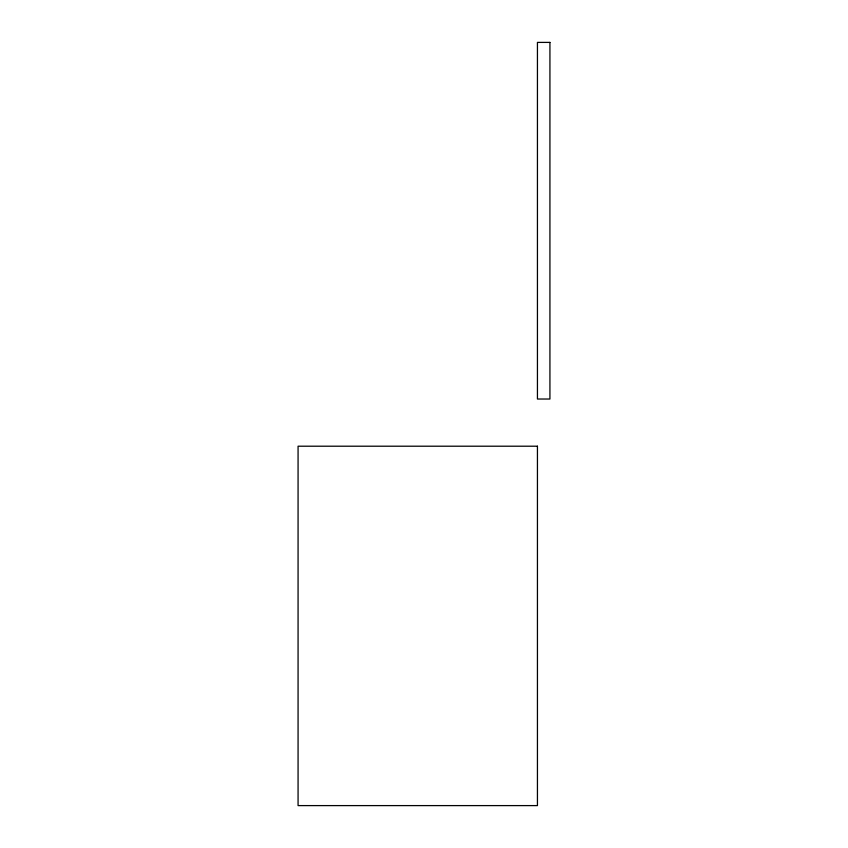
<?xml version="1.0" encoding="UTF-8"?>
<svg xmlns="http://www.w3.org/2000/svg" width="848" height="848" viewBox="0 0 848 848"><rect width="100%" height="100%" fill="white"/><g stroke="black" fill="none" stroke-linecap="round" stroke-linejoin="round"><path stroke-width="1.27" d="M549.928 42.4L537.441 42.4L537.441 399.026L549.928 399.026L549.928 42.4M537.441 446.207L298.072 446.207L298.072 805.6L537.441 805.6L537.441 446.207"/></g></svg>
